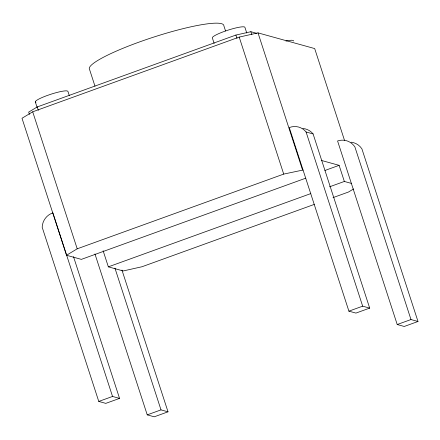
<?xml version="1.0" encoding="UTF-8"?>
<svg xmlns="http://www.w3.org/2000/svg" width="440" height="440" viewBox="0 0 440 440"><rect width="100%" height="100%" fill="white"/><g stroke="black" fill="none" stroke-linecap="round" stroke-linejoin="round"><path stroke-width="0.66" d="M344.57 140.553L314.683 48.571L258 32.874L239.201 37.092L32.703 111.809L22 118.272L66.512 255.266L81.362 259.375L305.75 178.184M66.512 255.266L77.215 248.809L283.712 174.091L303.05 170.022M353.562 188.964L348.491 192.022L333.009 197.626M256.779 33.347L250.866 31.713L235.895 35.062L37.224 106.953L28.672 112.107L29.409 114.378M324.923 170.472L339.114 165.341L344.35 181.456L351.362 183.398M103.114 250.734L108.35 266.849L310.816 193.589M329.516 186.824L344.35 181.456M314.292 204.402L141.994 266.745L123.195 270.963L108.35 266.849M112.536 396.451L52.894 212.894A15.411 14.878 -74.5 0 0 42.174 227.249L98.769 401.434L112.536 396.451L119.554 398.393L73.496 256.647M313.093 133.93L306.075 131.984A15.411 14.878 -74.5 0 0 289.262 127.595L348.904 311.152L362.67 306.168L369.688 308.11L313.093 133.93A15.411 14.878 -74.5 0 0 302.885 128.502M119.554 398.393L105.787 403.375L98.769 401.434M369.688 308.11L355.922 313.093L348.904 311.152M94.952 253.957L147.235 414.86L161.002 409.882L168.02 411.824L121.957 270.072M410.982 319.545L354.893 146.916A15.84 15.29 -74.5 0 0 337.574 140.965L397.216 324.522L410.982 319.545L418 321.486L361.911 148.857A15.84 15.29 -74.5 0 0 351.076 142.186M168.02 411.824L154.253 416.807L147.235 414.86M418 321.486L404.234 326.469L397.216 324.522M321.338 160.419L339.114 165.341M69.338 95.706L67.919 91.35L67.139 90.915A17.133 2.53 -18 0 0 50.754 94.281L46.569 95.733A17.133 2.53 -18 0 0 35.338 101.965L35.976 102.322M306.075 131.984L362.67 306.168M258 32.874L302.511 169.873M250.866 31.713L251.785 34.546M246.763 33.022L244.943 27.423A17.133 2.53 -18 0 0 228.531 29.986A17.133 2.53 -18 0 0 212.316 37.802L214.132 43.401M239.201 37.092L283.712 174.091M235.895 35.062L237.001 38.467M225.549 30.965L223.856 25.751A70.68 10.45 -18 0 0 156.145 36.311A70.68 10.45 -18 0 0 89.26 68.563L94.98 86.158M114.939 268.131L161.002 409.882M37.224 106.953L38.33 110.352M35.338 101.965L37.158 107.569M32.703 111.809L77.215 248.809M285.934 41.052A17.133 2.53 -18 0 1 291.659 40.249L293.134 40.431A17.133 2.53 -18 0 1 293.519 41.003"/></g></svg>
